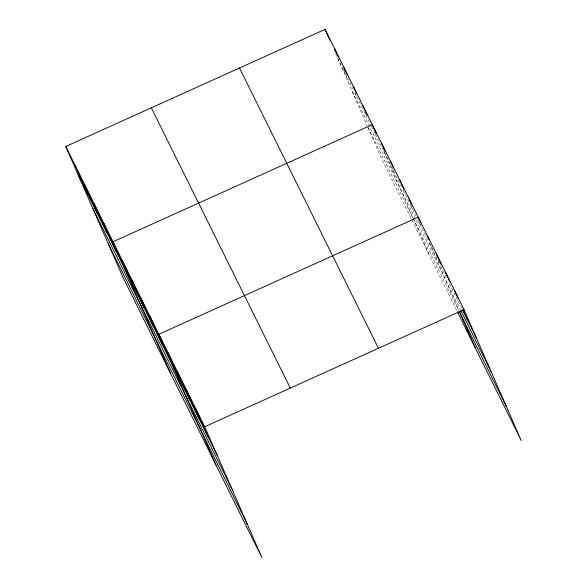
<?xml version="1.0" encoding="UTF-8"?>
<svg xmlns="http://www.w3.org/2000/svg" width="587" height="587" viewBox="0 0 587 587"><rect width="100%" height="100%" fill="white"/><g stroke="black" fill="none" stroke-linecap="round" stroke-linejoin="round"><path stroke-width="0.44" stroke-dasharray="2.94 2.2" d="M337.554 57.9L346.998 76.963L345.163 72.766M347.394 77.755L354.482 92.049M354.878 92.841L356.448 96.019L355.348 93.502M356.845 96.818L363.933 111.112M364.329 111.904L365.51 114.289M365.899 115.081L371.021 125.405M371.417 126.198L373.383 130.167M373.772 130.967L374.954 133.344M375.35 134.137L401.552 186.982M403.144 190.195L412.316 208.693L410.849 205.333M412.712 209.5L415.904 215.935M417.504 219.149L439.436 263.387M440.632 265.801L447.008 278.671M449.407 283.492L457.779 300.383M458.176 301.19L462.167 309.232M352.303 91.675L460.568 310.031M412.793 217.799L367.506 126.476L382.262 160.251L457.031 311.044M413.182 218.591L458.623 310.244M429.559 243.172L458.807 310.119M419.287 222.157L421.488 227.191M392.872 169.181L393.972 171.697M384.067 151.519L412.947 217.63M413.314 218.459L429.515 255.543M343.696 69.405L344.796 71.922M334.245 50.343L335.346 52.867M335.713 53.703L367.146 125.647"/><path stroke-width="0.88" d="M65.766 146.471L204.738 426.749L261.927 557.65L122.954 277.365L65.766 146.471L325.073 29.35L464.046 309.635L521.234 440.529L457.427 311.844M204.738 426.749L464.046 309.635M462.563 310.039L476.519 338.185M460.971 310.831L491.275 371.96M459.027 311.044L506.478 406.754M239.503 67.997L378.476 348.282M151.336 107.817L290.308 388.102M78.24 175.021L217.212 455.307M92.995 208.796L231.968 489.081M108.199 243.59L247.171 523.875M454.874 291.137L457.809 297.851M462.945 309.613L467.347 319.688M445.702 272.639L449.737 281.87M436.53 254.134L440.932 264.216M427.358 235.636L429.192 239.841M420.387 222.18L418.186 217.139L158.879 334.26L216.06 465.153M459.533 311.778L475.375 348.04M409.014 198.641L411.582 204.518M399.842 180.143L403.878 189.381M390.671 161.645L393.239 167.522M381.499 143.147L385.167 151.541M376.362 133.887L372.327 124.649L113.012 241.763L170.201 372.664M362.876 105.587L366.912 114.825M353.425 86.531L356.36 93.245M343.975 67.468L346.91 74.189M334.524 48.413L338.193 56.807M325.073 29.35L329.843 40.268M195.566 408.251L208.04 436.809M186.395 389.753L198.868 418.311M177.223 371.255L189.696 399.806M168.051 352.758L180.525 381.308M149.7 315.762L162.181 344.312M140.528 297.264L153.009 325.814M131.356 278.759L143.837 307.317M122.184 260.261L134.665 288.819M103.561 222.708L116.043 251.258M94.118 203.645L106.592 232.203M84.667 184.589L97.141 213.14M75.217 165.527L87.69 194.084"/></g></svg>
